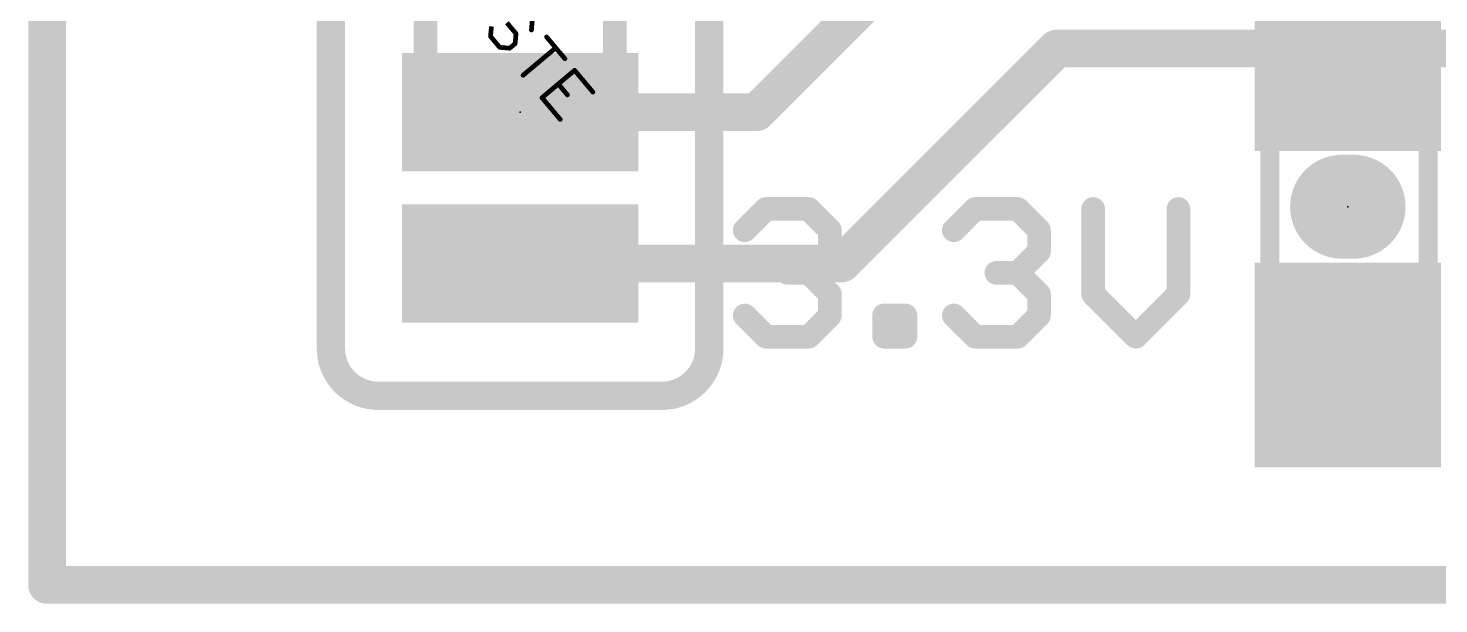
# Model space of a CAD drawing. Extents: x -0.9 to 39.5, y -0.1 to 25.5.
# Drawn here: x -0.1 to 7.47, y -0.1 to 2.99 of the extents above; entities that cross this region are included whole.
import ezdxf

# ---------------------------------------------------------------- set-up
doc = ezdxf.new("R2010")
doc.units = 0
for name, color, linetype in [('1', 12, 'CONTINUOUS'), ('16', 132, 'CONTINUOUS'), ('20', 53, 'CONTINUOUS'), ('21', 41, 'CONTINUOUS'), ('23', 53, 'CONTINUOUS'), ('51', 53, 'CONTINUOUS')]:
    doc.layers.add(name, color=color, linetype=linetype)

# ---------------------------------------------------------------- blocks, each defined once
blk = doc.blocks.new('RECT')
blk.add_solid([(-0.5, -0.5), (0.5, -0.5), (-0.5, 0.5), (0.5, 0.5)])

msp = doc.modelspace()

# ---------------------------------------------------------------- linework, layer by layer
at = {"layer": '1', "const_width": 0.2032}
for points in [[(0, 25.4), (0, 0)], [(6.985, 2.882), (6.985, 4.318)], [(3.81, 2.54), (5.461, 4.191)], [(4.2672, 1.7272), (5.422, 2.882)], [(6.985, 2.882), (5.422, 2.882)], [(6.985, 2.882), (7.581, 2.882)], [(3.81, 2.54), (2.54, 2.54)], [(2.54, 1.7272), (4.2672, 1.7272)], [(0, 0), (39.37, 0)]]:
    msp.add_lwpolyline(points, dxfattribs=at)
at = {"layer": '1', "const_width": 0.1016}
for points in [[(5.422, 2.9328, 1), (5.422, 2.8312)], [(5.4579, 2.8461, 1), (5.3861, 2.9179)], [(6.985, 2.9328, 1), (6.985, 2.8312)], [(6.985, 2.8312, 1), (6.985, 2.9328)], [(6.9342, 2.882, 1), (7.0358, 2.882)], [(2.54, 2.5908, 1), (2.54, 2.4892)], [(3.7741, 2.5759, 1), (3.8459, 2.5041)], [(3.81, 2.4892, 1), (3.81, 2.5908)], [(2.54, 1.778, 1), (2.54, 1.6764)], [(4.2672, 1.6764, 1), (4.2672, 1.778)], [(4.2313, 1.7631, 1), (4.3031, 1.6913)], [(0, 0.0508, 1), (0, -0.0508)], [(-0.0508, 0, 1), (0.0508, 0)]]:
    msp.add_lwpolyline(points, format="xyb", dxfattribs=at)
at = {"layer": '16', "const_width": 0.2032}
for points in [[(0, 0), (0, 25.4)], [(39.37, 0), (0, 0)]]:
    msp.add_lwpolyline(points, dxfattribs=at)
at = {"layer": '16', "const_width": 0.1016}
for points in [[(0, 0.0508, 1), (0, -0.0508)], [(-0.0508, 0, 1), (0.0508, 0)]]:
    msp.add_lwpolyline(points, format="xyb", dxfattribs=at)
at = {"layer": '20', "const_width": 0.2032}
for points in [[(0, 25.4), (0, 0)], [(0, 0), (39.37, 0)]]:
    msp.add_lwpolyline(points, dxfattribs=at)
at = {"layer": '20', "const_width": 0.1016}
for points in [[(0, 0.0508, 1), (0, -0.0508)], [(-0.0508, 0, 1), (0.0508, 0)]]:
    msp.add_lwpolyline(points, format="xyb", dxfattribs=at)
at = {"layer": '21'}
for points, const_width in [([(1.524, 1.27), (1.524, 3.81)], 0.1524), ([(3.556, 3.81), (3.556, 1.27)], 0.1524), ([(7.0155, 2.032), (6.9545, 2.032)], 0.5588), ([(3.7465, 1.9055), (3.8609, 2.0199)], 0.127), ([(3.8609, 2.0199), (4.0897, 2.0199)], 0.127), ([(4.0897, 2.0199), (4.2041, 1.9055)], 0.127), ([(4.8691, 1.9055), (4.9835, 2.0199)], 0.127), ([(4.9835, 2.0199), (5.2123, 2.0199)], 0.127), ([(5.2123, 2.0199), (5.3267, 1.9055)], 0.127), ([(5.6175, 2.0199), (5.6175, 1.5623)], 0.127), ([(6.0751, 1.5623), (6.0751, 2.0199)], 0.127), ([(4.2041, 1.9055), (4.2041, 1.7911)], 0.127), ([(5.3267, 1.9055), (5.3267, 1.7911)], 0.127), ([(4.2041, 1.7911), (4.0897, 1.6767)], 0.127), ([(5.3267, 1.7911), (5.2123, 1.6767)], 0.127), ([(4.0897, 1.6767), (3.9753, 1.6767)], 0.127), ([(4.0897, 1.6767), (4.2041, 1.5623)], 0.127), ([(5.2123, 1.6767), (5.0979, 1.6767)], 0.127), ([(5.2123, 1.6767), (5.3267, 1.5623)], 0.127), ([(4.2041, 1.5623), (4.2041, 1.4479)], 0.127), ([(5.3267, 1.5623), (5.3267, 1.4479)], 0.127), ([(5.6175, 1.5623), (5.8463, 1.3335)], 0.127), ([(5.8463, 1.3335), (6.0751, 1.5623)], 0.127), ([(3.8609, 1.3335), (3.7465, 1.4479)], 0.127), ([(4.2041, 1.4479), (4.0897, 1.3335)], 0.127), ([(4.4949, 1.3335), (4.4949, 1.4479)], 0.127), ([(4.4949, 1.4479), (4.6093, 1.4479)], 0.127), ([(4.6093, 1.4479), (4.6093, 1.3335)], 0.127), ([(4.9835, 1.3335), (4.8691, 1.4479)], 0.127), ([(5.3267, 1.4479), (5.2123, 1.3335)], 0.127), ([(4.0897, 1.3335), (3.8609, 1.3335)], 0.127), ([(4.6093, 1.3335), (4.4949, 1.3335)], 0.127), ([(5.2123, 1.3335), (4.9835, 1.3335)], 0.127), ([(3.302, 1.016), (1.778, 1.016)], 0.1524)]:
    msp.add_lwpolyline(points, dxfattribs=dict(at, const_width=const_width))
for points, const_width in [([(6.9545, 2.1717, 1), (6.9545, 1.8923)], 0.2794), ([(7.0155, 1.8923, 1), (7.0155, 2.1717)], 0.2794), ([(3.8609, 2.0516, 1), (3.8609, 1.9881)], 0.0635), ([(3.8833, 1.9974, 1), (3.8384, 2.0423)], 0.0635), ([(4.1121, 2.0423, 1), (4.0672, 1.9974)], 0.0635), ([(4.0897, 1.9881, 1), (4.0897, 2.0516)], 0.0635), ([(4.9835, 2.0516, 1), (4.9835, 1.9881)], 0.0635), ([(5.006, 1.9974, 1), (4.9611, 2.0423)], 0.0635), ([(5.2348, 2.0423, 1), (5.1899, 1.9974)], 0.0635), ([(5.2123, 1.9881, 1), (5.2123, 2.0516)], 0.0635), ([(5.6493, 2.0199, 1), (5.5858, 2.0199)], 0.0635), ([(6.1069, 2.0199, 1), (6.0434, 2.0199)], 0.0635), ([(3.724, 1.9279, 1), (3.769, 1.883)], 0.0635), ([(4.2358, 1.9055, 1), (4.1723, 1.9055)], 0.0635), ([(4.1816, 1.883, 1), (4.2265, 1.9279)], 0.0635), ([(4.8467, 1.9279, 1), (4.8916, 1.883)], 0.0635), ([(5.3585, 1.9055, 1), (5.295, 1.9055)], 0.0635), ([(5.3043, 1.883, 1), (5.3492, 1.9279)], 0.0635), ([(4.1723, 1.7911, 1), (4.2358, 1.7911)], 0.0635), ([(4.2265, 1.7686, 1), (4.1816, 1.8135)], 0.0635), ([(5.295, 1.7911, 1), (5.3585, 1.7911)], 0.0635), ([(5.3492, 1.7686, 1), (5.3043, 1.8135)], 0.0635), ([(3.9753, 1.7084, 1), (3.9753, 1.6449)], 0.0635), ([(4.1121, 1.6991, 1), (4.0672, 1.6542)], 0.0635), ([(4.0672, 1.6991, 1), (4.1121, 1.6542)], 0.0635), ([(4.0897, 1.6449, 1), (4.0897, 1.7084)], 0.0635), ([(5.0979, 1.7084, 1), (5.0979, 1.6449)], 0.0635), ([(5.2348, 1.6991, 1), (5.1899, 1.6542)], 0.0635), ([(5.1899, 1.6991, 1), (5.2348, 1.6542)], 0.0635), ([(5.2123, 1.6449, 1), (5.2123, 1.7084)], 0.0635), ([(4.2358, 1.5623, 1), (4.1723, 1.5623)], 0.0635), ([(4.1816, 1.5398, 1), (4.2265, 1.5847)], 0.0635), ([(5.3585, 1.5623, 1), (5.295, 1.5623)], 0.0635), ([(5.3043, 1.5398, 1), (5.3492, 1.5847)], 0.0635), ([(5.5858, 1.5623, 1), (5.6493, 1.5623)], 0.0635), ([(5.64, 1.5847, 1), (5.5951, 1.5398)], 0.0635), ([(6.0434, 1.5623, 1), (6.1069, 1.5623)], 0.0635), ([(6.0976, 1.5398, 1), (6.0527, 1.5847)], 0.0635), ([(3.769, 1.4703, 1), (3.724, 1.4254)], 0.0635), ([(4.1723, 1.4479, 1), (4.2358, 1.4479)], 0.0635), ([(4.2265, 1.4254, 1), (4.1816, 1.4703)], 0.0635), ([(4.5267, 1.4479, 1), (4.4632, 1.4479)], 0.0635), ([(4.4949, 1.4796, 1), (4.4949, 1.4161)], 0.0635), ([(4.6411, 1.4479, 1), (4.5776, 1.4479)], 0.0635), ([(4.6093, 1.4161, 1), (4.6093, 1.4796)], 0.0635), ([(4.8916, 1.4703, 1), (4.8467, 1.4254)], 0.0635), ([(5.295, 1.4479, 1), (5.3585, 1.4479)], 0.0635), ([(5.3492, 1.4254, 1), (5.3043, 1.4703)], 0.0635), ([(3.8609, 1.3653, 1), (3.8609, 1.3018)], 0.0635), ([(3.8384, 1.311, 1), (3.8833, 1.356)], 0.0635), ([(4.0672, 1.356, 1), (4.1121, 1.311)], 0.0635), ([(4.0897, 1.3018, 1), (4.0897, 1.3653)], 0.0635), ([(4.4949, 1.3653, 1), (4.4949, 1.3018)], 0.0635), ([(4.4632, 1.3335, 1), (4.5267, 1.3335)], 0.0635), ([(4.5776, 1.3335, 1), (4.6411, 1.3335)], 0.0635), ([(4.6093, 1.3018, 1), (4.6093, 1.3653)], 0.0635), ([(4.9835, 1.3653, 1), (4.9835, 1.3018)], 0.0635), ([(4.9611, 1.311, 1), (5.006, 1.356)], 0.0635), ([(5.1899, 1.356, 1), (5.2348, 1.311)], 0.0635), ([(5.2123, 1.3018, 1), (5.2123, 1.3653)], 0.0635), ([(5.8239, 1.356, 1), (5.8688, 1.311)], 0.0635), ([(5.8239, 1.311, 1), (5.8688, 1.356)], 0.0635), ([(1.524, 1.27, 0.4142), (1.778, 1.016)], 0.1524), ([(1.5621, 1.27, 1), (1.4859, 1.27)], 0.0762), ([(1.4859, 1.27, 1), (1.5621, 1.27)], 0.0762), ([(3.302, 1.016, 0.4142), (3.556, 1.27)], 0.1524), ([(3.5941, 1.27, 1), (3.5179, 1.27)], 0.0762), ([(3.5179, 1.27, 1), (3.5941, 1.27)], 0.0762), ([(1.778, 1.0541, 1), (1.778, 0.9779)], 0.0762), ([(1.778, 0.9779, 1), (1.778, 1.0541)], 0.0762), ([(3.302, 1.0541, 1), (3.302, 0.9779)], 0.0762), ([(3.302, 0.9779, 1), (3.302, 1.0541)], 0.0762)]:
    msp.add_lwpolyline(points, format="xyb", dxfattribs=dict(at, const_width=const_width))
at = {"layer": '23'}
for p in [(2.54, 2.54), (6.985, 2.032)]:
    msp.add_point(p, dxfattribs=at)
at = {"layer": '51'}
for points, const_width in [([(2.032, 3.556), (2.032, 2.3495)], 0.127), ([(3.048, 2.3495), (3.048, 3.556)], 0.127), ([(2.4689, 3.0205), (2.518, 2.962)], 0.0254), ([(2.6009, 2.9819), (2.6056, 3.0356)], 0.0254), ([(2.3813, 2.9469), (2.386, 3.0007)], 0.0254), ([(2.4303, 2.8885), (2.3813, 2.9469)], 0.0254), ([(2.518, 2.962), (2.5133, 2.9083)], 0.0254), ([(2.6824, 2.9441), (2.7804, 2.8272)], 0.0254), ([(2.4841, 2.8838), (2.4303, 2.8885)], 0.0254), ([(2.5133, 2.9083), (2.4841, 2.8838)], 0.0254), ([(2.5562, 2.7386), (2.7314, 2.8856)], 0.0254), ([(2.8327, 2.7649), (2.6575, 2.6178)], 0.0254), ([(2.9308, 2.648), (2.8327, 2.7649)], 0.0254), ([(2.7451, 2.6914), (2.7941, 2.6329)], 0.0254), ([(2.6575, 2.6178), (2.7555, 2.501)], 0.0254), ([(6.566, 2.388), (6.566, 1.676)], 0.1016), ([(7.417, 2.388), (7.417, 1.676)], 0.1016), ([(2.032, 2.3495), (3.048, 2.3495)], 0.127)]:
    msp.add_lwpolyline(points, dxfattribs=dict(at, const_width=const_width))
for points, const_width in [([(2.3862, 2.951, 1), (2.3764, 2.9429)], 0.0127), ([(2.5243, 2.9615, 1), (2.5116, 2.9626)], 0.0127), ([(2.5131, 2.958, 1), (2.5228, 2.9661)], 0.0127), ([(2.5946, 2.9824, 1), (2.6072, 2.9813)], 0.0127), ([(2.6873, 2.9481, 1), (2.6775, 2.94)], 0.0127), ([(2.375, 2.9475, 1), (2.3876, 2.9464)], 0.0127), ([(2.4309, 2.8948, 1), (2.4298, 2.8822)], 0.0127), ([(2.4255, 2.8844, 1), (2.4352, 2.8926)], 0.0127), ([(2.48, 2.8887, 1), (2.4881, 2.8789)], 0.0127), ([(2.4835, 2.8775, 1), (2.4846, 2.8901)], 0.0127), ([(2.5069, 2.9089, 1), (2.5196, 2.9078)], 0.0127), ([(2.5173, 2.9035, 1), (2.5092, 2.9132)], 0.0127), ([(2.7355, 2.8808, 1), (2.7273, 2.8905)], 0.0127), ([(2.7756, 2.8231, 1), (2.7853, 2.8313)], 0.0127), ([(2.5521, 2.7434, 1), (2.5602, 2.7337)], 0.0127), ([(2.8376, 2.769, 1), (2.8279, 2.7608)], 0.0127), ([(2.8368, 2.76, 1), (2.8286, 2.7698)], 0.0127), ([(2.75, 2.6954, 1), (2.7402, 2.6873)], 0.0127), ([(2.9259, 2.644, 1), (2.9356, 2.6521)], 0.0127), ([(2.6623, 2.6219, 1), (2.6526, 2.6137)], 0.0127), ([(2.6534, 2.6227, 1), (2.6615, 2.613)], 0.0127), ([(2.7893, 2.6288, 1), (2.799, 2.637)], 0.0127), ([(2.7506, 2.4969, 1), (2.7604, 2.5051)], 0.0127), ([(6.5914, 2.388, 1), (6.5406, 2.388)], 0.0508), ([(7.4424, 2.388, 1), (7.3916, 2.388)], 0.0508), ([(2.032, 2.3813, 1), (2.032, 2.3177)], 0.0635), ([(2.0002, 2.3495, 1), (2.0638, 2.3495)], 0.0635), ([(3.0162, 2.3495, 1), (3.0798, 2.3495)], 0.0635), ([(3.048, 2.3177, 1), (3.048, 2.3813)], 0.0635), ([(6.5406, 1.676, 1), (6.5914, 1.676)], 0.0508), ([(7.3916, 1.676, 1), (7.4424, 1.676)], 0.0508)]:
    msp.add_lwpolyline(points, format="xyb", dxfattribs=dict(at, const_width=const_width))

# ---------------------------------------------------------------- block references
at = {"layer": '1', "xscale": 1.1, "rotation": 270}
for p in [(6.985, 2.882), (6.985, 1.182)]:
    msp.add_blockref('RECT', p, dxfattribs=at)
at = {"layer": '1', "xscale": 0.635, "yscale": 1.27, "rotation": 90}
for p in [(2.54, 2.54), (2.54, 1.7272)]:
    msp.add_blockref('RECT', p, dxfattribs=at)
at = {"layer": '51', "xscale": 0.5001, "yscale": 0.95, "rotation": 270}
for p in [(6.9901, 2.6202), (6.9901, 1.4518)]:
    msp.add_blockref('RECT', p, dxfattribs=at)

doc.saveas('drawing.dxf')
